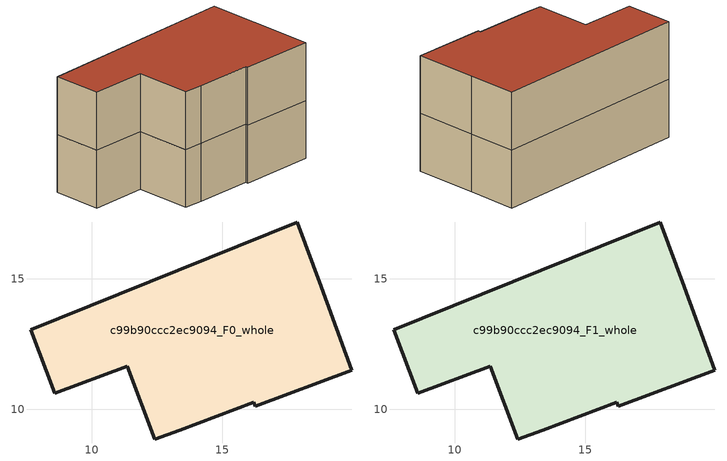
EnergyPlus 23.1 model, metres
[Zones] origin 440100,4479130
c99b90ccc2ec9094_F0_whole
 floor ground (EU_floor_Construction): 17.88,17.18 18.79,14.7 19.95,11.5 16.25,10.12 16.2,10.27 13.36,9.2 12.4,8.86 11.35,11.66 8.58,10.63 7.66,13.04 z0
 wall outside (EU_wall_Construction): 19.95,11.5 18.79,14.7 17.88,17.18 7.66,13.04 8.58,10.63 11.35,11.66 12.4,8.86 13.36,9.2 16.2,10.27 16.25,10.12 19.95,11.5 z0:3
c99b90ccc2ec9094_F1_whole
 floor to c99b90ccc2ec9094_F0_whole (EU_floor_Construction): 17.88,17.18 18.79,14.7 19.95,11.5 16.25,10.12 16.2,10.27 13.36,9.2 12.4,8.86 11.35,11.66 8.58,10.63 7.66,13.04 z3
 wall outside (EU_wall_Construction): 19.95,11.5 18.79,14.7 17.88,17.18 7.66,13.04 8.58,10.63 11.35,11.66 12.4,8.86 13.36,9.2 16.2,10.27 16.25,10.12 19.95,11.5 z3:6
 roof outside (EU_roof_Construction): 19.95,11.5 18.79,14.7 17.88,17.18 7.66,13.04 8.58,10.63 11.35,11.66 12.4,8.86 13.36,9.2 16.2,10.27 16.25,10.12 z6
[Building]
EU S2 Campaign: North Axis=0; Terrain=City; Solar Distribution=FullExterior
[Site:Location]
Madrid: Latitude=40.5; Longitude=-3.5; Time Zone=1; Elevation=609
[SizingPeriod:WeatherFileDays]
AnnualSizingPeriod: Begin Month=1; Begin Day of Month=1; End Month=12; End Day of Month=31; Day of Week for Start Day=Monday; Use Weather File Daylight Saving Period=No; Use Weather File Rain and Snow Indicators=No
[MATERIAL]
EU_InternalMass_Material: Roughness=MediumRough; Thickness=0.1; Conductivity=1; Density=1800; Specific Heat=900; Thermal Absorptance=0.9; Solar Absorptance=0.7; Visible Absorptance=0.7
[MATERIAL:NOMASS] Roughness=MediumRough; Thermal Absorptance=0.9; Solar Absorptance=0.7; Visible Absorptance=0.7
Name | Thermal Resistance
EU_wall_NoMass | 1.60022
EU_roof_NoMass | 1.57597
EU_floor_NoMass | 0.470652
[CONSTRUCTION]
EU_wall_Construction: EU_wall_NoMass
EU_roof_Construction: EU_roof_NoMass
EU_floor_Construction: EU_floor_NoMass
EU_InternalMass_Construction: EU_InternalMass_Material
[ZONE] Type=1; Multiplier=1; Ceiling Height=autocalculate; Floor Area=autocalculate; Part of Total Floor Area=Yes
Name | Volume
c99b90ccc2ec9094_F0_whole | 164.378
c99b90ccc2ec9094_F1_whole | 164.377
[INTERNALMASS] Construction=EU_InternalMass_Construction; Surface Area=54.7924
Name | Zone or ZoneList
c99b90ccc2ec9094_F0_whole_EU_InternalMass | c99b90ccc2ec9094_F0_whole
c99b90ccc2ec9094_F1_whole_EU_InternalMass | c99b90ccc2ec9094_F1_whole
[OTHEREQUIPMENT] Fuel Type=Electricity; Design Level Calculation Method=Watts/Area; Power per Zone Floor Area=1; Fraction Latent=0; Fraction Radiant=0; Fraction Lost=0; Carbon Dioxide Generation Rate=0; EndUse Subcategory=EU_Step8_InternalGains
Name | Zone or ZoneList or Space or SpaceList | Schedule
EU_Step8_InternalGain_c99b90ccc2ec9094_F0_whole_f000 | c99b90ccc2ec9094_F0_whole | EU_Step8_GainSchedule_c99b90ccc2ec9094_F0_whole_f000
EU_Step8_InternalGain_c99b90ccc2ec9094_F1_whole_f000 | c99b90ccc2ec9094_F1_whole | EU_Step8_GainSchedule_c99b90ccc2ec9094_F1_whole_f000
[ZONEVENTILATION:DESIGNFLOWRATE] Schedule=EU_AlwaysOn; Design Flow Rate Calculation Method=AirChanges/Hour; Air Changes per Hour=0.480704; Ventilation Type=Natural; Fan Pressure Rise=0; Fan Total Efficiency=1; Constant Term Coefficient=1; Temperature Term Coefficient=0; Velocity Term Coefficient=0; Velocity Squared Term Coefficient=0; Minimum Indoor Temperature=-100; Maximum Indoor Temperature=100; Delta Temperature=-100; Minimum Outdoor Temperature=-100; Maximum Outdoor Temperature=100; Maximum Wind Speed=40
Name | Zone or ZoneList or Space or SpaceList
EU_ConstantAir_c99b90ccc2ec9094_F0_whole | c99b90ccc2ec9094_F0_whole
EU_ConstantAir_c99b90ccc2ec9094_F1_whole | c99b90ccc2ec9094_F1_whole
[HVACTEMPLATE:THERMOSTAT] Constant Heating Setpoint=20; Constant Cooling Setpoint=50
EU_HeatOnly_c99b90ccc2ec9094_F0_whole; EU_HeatOnly_c99b90ccc2ec9094_F1_whole
[HVACTEMPLATE:ZONE:IDEALLOADSAIRSYSTEM] System Availability Schedule=EU_AlwaysOn; Maximum Heating Supply Air Temperature=50; Minimum Cooling Supply Air Temperature=13; Maximum Heating Supply Air Humidity Ratio=0.0156; Minimum Cooling Supply Air Humidity Ratio=0.0077; Heating Limit=NoLimit; Cooling Limit=NoLimit; Heating Availability Schedule=EU_AlwaysOn; Cooling Availability Schedule=EU_CoolingOff; Dehumidification Control Type=ConstantSensibleHeatRatio; Cooling Sensible Heat Ratio=0.7; Dehumidification Setpoint=60; Humidification Control Type=None; Humidification Setpoint=30; Outdoor Air Method=None; Outdoor Air Flow Rate per Person=0.00944; Outdoor Air Flow Rate per Zone Floor Area=0; Outdoor Air Flow Rate per Zone=0; Demand Controlled Ventilation Type=None; Outdoor Air Economizer Type=NoEconomizer; Heat Recovery Type=None; Sensible Heat Recovery Effectiveness=0.7; Latent Heat Recovery Effectiveness=0.65
Name | Template Thermostat
c99b90ccc2ec9094_F0_whole | EU_HeatOnly_c99b90ccc2ec9094_F0_whole
c99b90ccc2ec9094_F1_whole | EU_HeatOnly_c99b90ccc2ec9094_F1_whole
[SIZING:ZONE] Zone Cooling Design Supply Air Temperature Input Method=SupplyAirTemperature; Zone Cooling Design Supply Air Temperature=13; Zone Heating Design Supply Air Temperature Input Method=SupplyAirTemperature; Zone Heating Design Supply Air Temperature=50; Zone Cooling Design Supply Air Humidity Ratio=0.008; Zone Heating Design Supply Air Humidity Ratio=0.008; Cooling Design Air Flow Method=DesignDay; Cooling Design Air Flow Rate=0; Cooling Minimum Air Flow per Zone Floor Area=0.000762; Cooling Minimum Air Flow=0; Cooling Minimum Air Flow Fraction=0.2; Heating Design Air Flow Method=DesignDay; Heating Design Air Flow Rate=0; Heating Maximum Air Flow per Zone Floor Area=0.002032; Heating Maximum Air Flow=0.141576; Heating Maximum Air Flow Fraction=0.3; Account for Dedicated Outdoor Air System=No; Dedicated Outdoor Air System Control Strategy=NeutralSupplyAir; Dedicated Outdoor Air Low Setpoint Temperature for Design=autosize; Dedicated Outdoor Air High Setpoint Temperature for Design=autosize; Zone Load Sizing Method=Sensible Load Only No Latent Load; Zone Latent Cooling Design Supply Air Humidity Ratio Input Method=HumidityRatioDifference; Zone Cooling Design Supply Air Humidity Ratio Difference=0.005; Zone Latent Heating Design Supply Air Humidity Ratio Input Method=HumidityRatioDifference; Zone Humidification Design Supply Air Humidity Ratio Difference=0.005
c99b90ccc2ec9094_F0_whole; c99b90ccc2ec9094_F1_whole
[SCHEDULE:CONSTANT]
Name | Hourly Value
EU_AlwaysOn | 1
EU_CoolingOff | 0
[SCHEDULE:FILE] Column Number=1; Rows to Skip at Top=0; Number of Hours of Data=8760; Column Separator=Comma; Interpolate to Timestep=No; Minutes per Item=60; Adjust Schedule for Daylight Savings=Yes
Name | File
EU_Step8_GainSchedule_c99b90ccc2ec9094_F0_whole_f000 | C:\Users\o_iseri\Desktop\OpenUBEM\openubem\outputs\eu_evidence\EU-11\ES-MAD-BERRUGUETE\idfs\c99b90ccc2ec9094\c99b90ccc2ec9094_F0_whole_f000_gain.csv
EU_Step8_GainSchedule_c99b90ccc2ec9094_F1_whole_f000 | C:\Users\o_iseri\Desktop\OpenUBEM\openubem\outputs\eu_evidence\EU-11\ES-MAD-BERRUGUETE\idfs\c99b90ccc2ec9094\c99b90ccc2ec9094_F1_whole_f000_gain.csv
